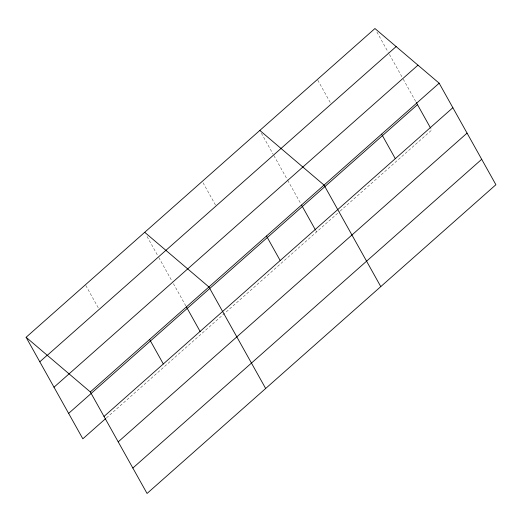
<?xml version="1.0" encoding="UTF-8"?>
<svg xmlns="http://www.w3.org/2000/svg" width="522" height="522" viewBox="0 0 522 522"><rect width="100%" height="100%" fill="white"/><g stroke="black" fill="none" stroke-linecap="round" stroke-linejoin="round"><path stroke-width="0.39" stroke-dasharray="2.61 1.96" d="M106.436 417.913L339.587 211.567M340.194 211.032L431.687 130.063L430.898 128.647M376.904 32.044L388.251 52.35M389.432 54.458L402.057 77.047M403.245 79.168L415.897 101.816M317.781 80.186L330.694 103.291M261.392 133.227L273.13 154.231M273.919 155.641L287.335 179.64M287.726 180.344L300.783 203.697M315.777 230.535L316.567 231.944M203.051 182.772L215.573 205.172M147.054 236.512L158.016 256.119M158.799 257.522L172.214 281.528M173.402 283.648L186.054 306.29M85.797 285.501L98.71 308.6"/><path stroke-width="0.78" d="M26.1 337.284L374.946 28.54L439.165 83.2L495.9 184.716L147.054 493.46L90.313 391.937L26.1 337.284L82.835 438.8L105.829 418.448M39.796 361.792L47.058 355.365M47.293 355.319L396.139 46.582M54.001 387.207L417.972 65.159M90.313 391.937L439.165 83.2M68.63 413.391L417.483 104.648M104.008 416.445L452.861 107.702M118.213 441.86L467.059 133.117M132.849 468.045L481.695 159.301M259.832 130.428L324.045 185.082L380.779 286.598M144.711 232.31L208.924 286.969L265.659 388.485M416.295 102.521L430.5 127.942M381.602 134.141L395.298 158.642M301.572 205.113L315.379 229.83M266.481 236.022L280.177 260.53M186.452 307.001L200.259 331.711M149.618 339.45L163.314 363.958"/></g></svg>
